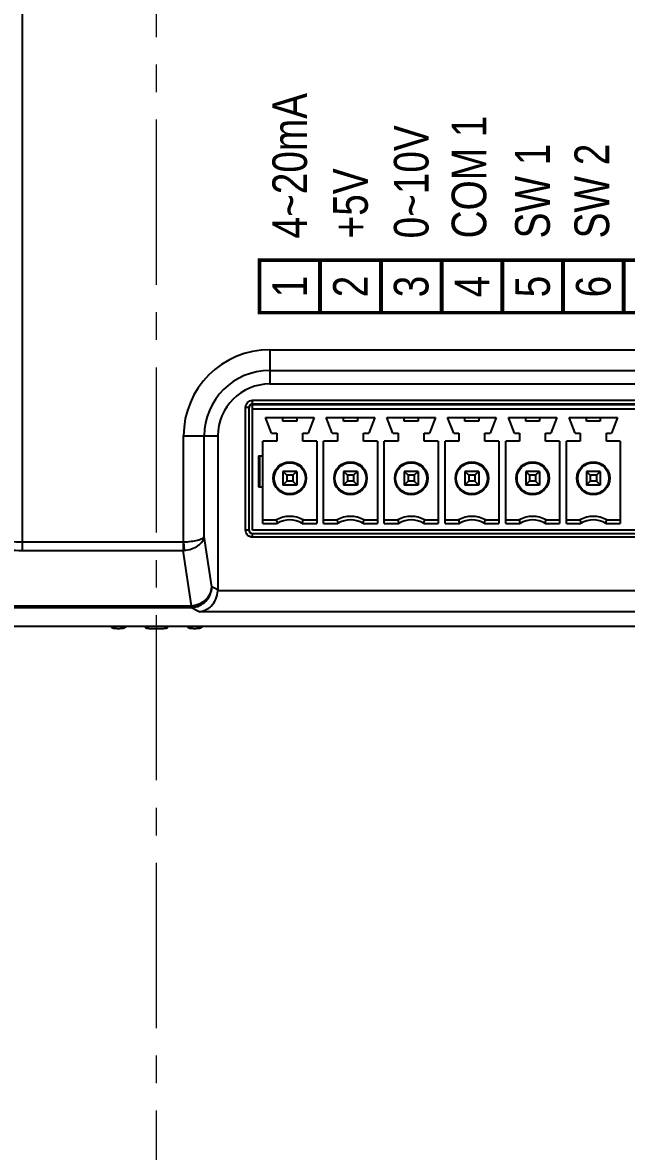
# Model space of a CAD drawing. Header units: millimetres. Extents: x 5329 to 6973, y -914 to -356.
# Drawn here: x 6530.7 to 6565.5, y -560.3 to -495.2 of the extents above; entities that cross this region are included whole.
import ezdxf

# ---------------------------------------------------------------- set-up
doc = ezdxf.new("R2010")
doc.units = ezdxf.units.MM
doc.linetypes.add('CENTER', pattern=[17.8, 10.75, -2.35, 2.35, -2.35])
doc.linetypes.add('CENTER2', pattern=[28.575, 19.05, -3.175, 3.175, -3.175])
doc.layers.get('0').update_dxf_attribs({"linetype": 'CONTINUOUS'})
doc.layers.add('3', color=112, linetype='CENTER', lineweight=15)
doc.styles.get("Standard").update_dxf_attribs({"font": 'gulim.ttc', "width": 0.8, "height": 2})

msp = doc.modelspace()

# ---------------------------------------------------------------- linework, layer by layer
at = {"color": 7, "linetype": 'Continuous'}
for p, q in [((6530.721, -525.659), (6530.721, -437.441)), ((6544.976, -514.086), (6596.276, -514.086)), ((6544.976, -514.086), (6544.976, -516.06)), ((6544.976, -515.279), (6596.276, -515.279)), ((6544.976, -516.06), (6596.276, -516.06)), ((6543.579, -517.403), (6543.779, -517.403)), ((6543.579, -524.496), (6543.579, -517.403)), ((6543.779, -524.496), (6543.779, -517.403)), ((6597.276, -517.26), (6543.976, -517.26)), ((6543.976, -524.5), (6543.976, -517.26)), ((6543.976, -517.5), (6597.276, -517.5)), ((6543.979, -517.003), (6597.272, -517.003)), ((6543.979, -517.203), (6543.979, -517.003)), ((6543.979, -517.203), (6597.272, -517.203)), ((6544.726, -518), (6547.526, -518)), ((6545.076, -518.9), (6544.726, -518)), ((6545.726, -518.2), (6545.726, -518)), ((6546.526, -518.2), (6545.726, -518.2)), ((6546.526, -518), (6546.526, -518.2)), ((6547.526, -518), (6547.176, -518.9)), ((6548.226, -518), (6551.026, -518)), ((6548.576, -518.9), (6548.226, -518)), ((6549.226, -518.2), (6549.226, -518)), ((6550.026, -518.2), (6549.226, -518.2)), ((6550.026, -518), (6550.026, -518.2)), ((6551.026, -518), (6550.676, -518.9)), ((6551.726, -518), (6554.526, -518)), ((6552.076, -518.9), (6551.726, -518)), ((6552.726, -518.2), (6552.726, -518)), ((6553.526, -518.2), (6552.726, -518.2)), ((6553.526, -518), (6553.526, -518.2)), ((6554.526, -518), (6554.176, -518.9)), ((6555.226, -518), (6558.026, -518)), ((6555.576, -518.9), (6555.226, -518)), ((6556.226, -518.2), (6556.226, -518)), ((6557.026, -518.2), (6556.226, -518.2)), ((6557.026, -518), (6557.026, -518.2)), ((6558.026, -518), (6557.676, -518.9)), ((6558.726, -518), (6561.526, -518)), ((6559.076, -518.9), (6558.726, -518)), ((6559.726, -518.2), (6559.726, -518)), ((6560.526, -518.2), (6559.726, -518.2)), ((6560.526, -518), (6560.526, -518.2)), ((6561.526, -518), (6561.176, -518.9)), ((6562.226, -518), (6565.026, -518)), ((6562.576, -518.9), (6562.226, -518)), ((6563.226, -518.2), (6563.226, -518)), ((6564.026, -518.2), (6563.226, -518.2)), ((6564.026, -518), (6564.026, -518.2)), ((6565.026, -518), (6564.676, -518.9)), ((6540.002, -519.06), (6541.976, -519.06)), ((6540.002, -525.166), (6540.002, -519.06)), ((6541.195, -524.855), (6541.195, -519.06)), ((6541.976, -519.06), (6541.976, -527.937)), ((6545.376, -519.35), (6544.576, -519.35)), ((6544.576, -524.1), (6544.576, -519.35)), ((6545.076, -518.9), (6545.376, -518.9)), ((6545.376, -518.9), (6545.376, -519.35)), ((6546.876, -518.9), (6547.176, -518.9)), ((6546.876, -519.35), (6546.876, -518.9)), ((6547.676, -519.35), (6546.876, -519.35)), ((6547.676, -519.35), (6547.676, -524.1)), ((6548.876, -519.35), (6548.076, -519.35)), ((6548.076, -524.1), (6548.076, -519.35)), ((6548.576, -518.9), (6548.876, -518.9)), ((6548.876, -518.9), (6548.876, -519.35)), ((6550.376, -518.9), (6550.676, -518.9)), ((6550.376, -519.35), (6550.376, -518.9)), ((6551.176, -519.35), (6550.376, -519.35)), ((6551.176, -519.35), (6551.176, -524.1)), ((6552.376, -519.35), (6551.576, -519.35)), ((6551.576, -524.1), (6551.576, -519.35)), ((6552.076, -518.9), (6552.376, -518.9)), ((6552.376, -518.9), (6552.376, -519.35)), ((6553.876, -518.9), (6554.176, -518.9)), ((6553.876, -519.35), (6553.876, -518.9)), ((6554.676, -519.35), (6553.876, -519.35)), ((6554.676, -519.35), (6554.676, -524.1)), ((6555.876, -519.35), (6555.076, -519.35)), ((6555.076, -524.1), (6555.076, -519.35)), ((6555.576, -518.9), (6555.876, -518.9)), ((6555.876, -518.9), (6555.876, -519.35)), ((6557.376, -518.9), (6557.676, -518.9)), ((6557.376, -519.35), (6557.376, -518.9)), ((6558.176, -519.35), (6557.376, -519.35)), ((6558.176, -519.35), (6558.176, -524.1)), ((6559.376, -519.35), (6558.576, -519.35)), ((6558.576, -524.1), (6558.576, -519.35)), ((6559.076, -518.9), (6559.376, -518.9)), ((6559.376, -518.9), (6559.376, -519.35)), ((6560.876, -518.9), (6561.176, -518.9)), ((6560.876, -519.35), (6560.876, -518.9)), ((6561.676, -519.35), (6560.876, -519.35)), ((6561.676, -519.35), (6561.676, -524.1)), ((6562.876, -519.35), (6562.076, -519.35)), ((6562.076, -524.1), (6562.076, -519.35)), ((6562.576, -518.9), (6562.876, -518.9)), ((6562.876, -518.9), (6562.876, -519.35)), ((6564.376, -518.9), (6564.676, -518.9)), ((6564.376, -519.35), (6564.376, -518.9)), ((6565.176, -519.35), (6564.376, -519.35)), ((6565.176, -519.35), (6565.176, -524.1)), ((6544.326, -520.2), (6544.576, -520.2)), ((6544.326, -520.2), (6544.326, -522)), ((6544.407, -522), (6544.407, -520.2)), ((6546.526, -521.1), (6545.726, -521.1)), ((6545.951, -521.325), (6545.726, -521.1)), ((6545.726, -521.1), (6545.726, -521.9)), ((6546.301, -521.325), (6545.951, -521.325)), ((6545.951, -521.325), (6545.951, -521.675)), ((6546.526, -521.1), (6546.301, -521.325)), ((6546.301, -521.325), (6546.301, -521.675)), ((6546.526, -521.1), (6546.526, -521.9)), ((6550.026, -521.1), (6549.226, -521.1)), ((6549.451, -521.325), (6549.226, -521.1)), ((6549.226, -521.1), (6549.226, -521.9)), ((6549.801, -521.325), (6549.451, -521.325)), ((6549.451, -521.325), (6549.451, -521.675)), ((6550.026, -521.1), (6549.801, -521.325)), ((6549.801, -521.325), (6549.801, -521.675)), ((6550.026, -521.1), (6550.026, -521.9)), ((6553.526, -521.1), (6552.726, -521.1)), ((6552.951, -521.325), (6552.726, -521.1)), ((6552.726, -521.1), (6552.726, -521.9)), ((6553.301, -521.325), (6552.951, -521.325)), ((6552.951, -521.325), (6552.951, -521.675)), ((6553.526, -521.1), (6553.301, -521.325)), ((6553.301, -521.325), (6553.301, -521.675)), ((6553.526, -521.1), (6553.526, -521.9)), ((6557.026, -521.1), (6556.226, -521.1)), ((6556.451, -521.325), (6556.226, -521.1)), ((6556.226, -521.1), (6556.226, -521.9)), ((6556.801, -521.325), (6556.451, -521.325)), ((6556.451, -521.325), (6556.451, -521.675)), ((6557.026, -521.1), (6556.801, -521.325)), ((6556.801, -521.325), (6556.801, -521.675)), ((6557.026, -521.1), (6557.026, -521.9)), ((6560.526, -521.1), (6559.726, -521.1)), ((6559.951, -521.325), (6559.726, -521.1)), ((6559.726, -521.1), (6559.726, -521.9)), ((6560.301, -521.325), (6559.951, -521.325)), ((6559.951, -521.325), (6559.951, -521.675)), ((6560.526, -521.1), (6560.301, -521.325)), ((6560.301, -521.325), (6560.301, -521.675)), ((6560.526, -521.1), (6560.526, -521.9)), ((6564.026, -521.1), (6563.226, -521.1)), ((6563.451, -521.325), (6563.226, -521.1)), ((6563.226, -521.1), (6563.226, -521.9)), ((6563.801, -521.325), (6563.451, -521.325)), ((6563.451, -521.325), (6563.451, -521.675)), ((6564.026, -521.1), (6563.801, -521.325)), ((6563.801, -521.325), (6563.801, -521.675)), ((6564.026, -521.1), (6564.026, -521.9)), ((6544.326, -522), (6544.576, -522)), ((6545.726, -521.9), (6545.951, -521.675)), ((6546.526, -521.9), (6545.726, -521.9)), ((6546.301, -521.675), (6545.951, -521.675)), ((6546.301, -521.675), (6546.526, -521.9)), ((6549.226, -521.9), (6549.451, -521.675)), ((6550.026, -521.9), (6549.226, -521.9)), ((6549.801, -521.675), (6549.451, -521.675)), ((6549.801, -521.675), (6550.026, -521.9)), ((6552.726, -521.9), (6552.951, -521.675)), ((6553.526, -521.9), (6552.726, -521.9)), ((6553.301, -521.675), (6552.951, -521.675)), ((6553.301, -521.675), (6553.526, -521.9)), ((6556.226, -521.9), (6556.451, -521.675)), ((6557.026, -521.9), (6556.226, -521.9)), ((6556.801, -521.675), (6556.451, -521.675)), ((6556.801, -521.675), (6557.026, -521.9)), ((6559.726, -521.9), (6559.951, -521.675)), ((6560.526, -521.9), (6559.726, -521.9)), ((6560.301, -521.675), (6559.951, -521.675)), ((6560.301, -521.675), (6560.526, -521.9)), ((6563.226, -521.9), (6563.451, -521.675)), ((6564.026, -521.9), (6563.226, -521.9)), ((6563.801, -521.675), (6563.451, -521.675)), ((6563.801, -521.675), (6564.026, -521.9)), ((6544.576, -523.9), (6545.351, -523.9)), ((6546.9, -523.9), (6547.676, -523.9)), ((6548.076, -523.9), (6548.851, -523.9)), ((6550.4, -523.9), (6551.176, -523.9)), ((6551.576, -523.9), (6552.351, -523.9)), ((6553.9, -523.9), (6554.676, -523.9)), ((6555.076, -523.9), (6555.851, -523.9)), ((6557.4, -523.9), (6558.176, -523.9)), ((6558.576, -523.9), (6559.351, -523.9)), ((6560.9, -523.9), (6561.676, -523.9)), ((6562.076, -523.9), (6562.851, -523.9)), ((6564.4, -523.9), (6565.176, -523.9)), ((6543.779, -524.496), (6543.579, -524.496)), ((6597.276, -524.5), (6543.976, -524.5)), ((6597.272, -524.696), (6543.979, -524.696)), ((6543.979, -524.896), (6543.979, -524.696)), ((6544.576, -524.1), (6545.405, -524.1)), ((6546.847, -524.1), (6547.676, -524.1)), ((6548.076, -524.1), (6548.905, -524.1)), ((6550.347, -524.1), (6551.176, -524.1)), ((6551.576, -524.1), (6552.405, -524.1)), ((6553.847, -524.1), (6554.676, -524.1)), ((6555.076, -524.1), (6555.905, -524.1)), ((6557.347, -524.1), (6558.176, -524.1)), ((6558.576, -524.1), (6559.405, -524.1)), ((6560.847, -524.1), (6561.676, -524.1)), ((6562.076, -524.1), (6562.905, -524.1)), ((6564.347, -524.1), (6565.176, -524.1)), ((6530.721, -525.167), (6539.975, -525.167)), ((6539.975, -525.167), (6539.975, -525.659)), ((6540.002, -525.166), (6540.029, -525.656)), ((6541.632, -527.766), (6541.195, -524.855)), ((6597.272, -524.896), (6543.979, -524.896)), ((6530.721, -525.659), (6539.975, -525.659)), ((6540.454, -528.847), (6539.975, -525.659)), ((6541.976, -527.937), (6541.632, -527.766)), ((6599.277, -527.994), (6541.975, -527.994)), ((6455.059, -528.848), (6540.421, -528.848)), ((6455.059, -528.956), (6540.421, -528.956)), ((6540.421, -528.848), (6540.421, -528.956)), ((6540.895, -529.192), (6540.421, -528.956)), ((6600.356, -529.192), (6540.895, -529.192)), ((6640.747, -530.05), (6436.146, -530.05)), ((6535.809, -530.05), (6535.825, -530.067)), ((6535.825, -530.067), (6535.856, -530.092)), ((6535.856, -530.092), (6535.89, -530.113)), ((6535.89, -530.113), (6535.925, -530.128)), ((6535.925, -530.128), (6535.96, -530.139)), ((6535.96, -530.139), (6535.993, -530.146)), ((6535.993, -530.146), (6536.019, -530.148)), ((6536.019, -530.148), (6536.047, -530.15)), ((6536.047, -530.15), (6536.081, -530.152)), ((6536.081, -530.152), (6536.121, -530.153)), ((6536.121, -530.153), (6536.169, -530.154)), ((6536.169, -530.154), (6536.22, -530.154)), ((6536.22, -530.154), (6536.271, -530.154)), ((6536.271, -530.154), (6536.318, -530.154)), ((6536.318, -530.154), (6536.36, -530.153)), ((6536.36, -530.153), (6536.397, -530.152)), ((6536.397, -530.152), (6536.428, -530.151)), ((6536.428, -530.151), (6536.454, -530.15)), ((6536.454, -530.15), (6536.477, -530.148)), ((6536.477, -530.148), (6536.5, -530.145)), ((6536.5, -530.145), (6536.529, -530.14)), ((6536.529, -530.14), (6536.562, -530.13)), ((6536.562, -530.13), (6536.597, -530.115)), ((6536.597, -530.115), (6536.633, -530.094)), ((6536.633, -530.094), (6536.667, -530.067)), ((6536.667, -530.067), (6536.683, -530.05)), ((6537.759, -530.05), (6537.772, -530.065)), ((6537.772, -530.065), (6537.812, -530.096)), ((6537.812, -530.096), (6537.852, -530.119)), ((6537.852, -530.119), (6537.891, -530.134)), ((6537.891, -530.134), (6537.925, -530.143)), ((6537.925, -530.143), (6537.951, -530.148)), ((6537.951, -530.148), (6537.975, -530.151)), ((6537.975, -530.151), (6538, -530.153)), ((6538, -530.153), (6538.027, -530.154)), ((6538.027, -530.154), (6538.06, -530.156)), ((6538.06, -530.156), (6538.097, -530.158)), ((6538.097, -530.158), (6538.138, -530.159)), ((6538.138, -530.159), (6538.183, -530.16)), ((6538.183, -530.16), (6538.232, -530.161)), ((6538.232, -530.161), (6538.285, -530.162)), ((6538.285, -530.162), (6538.342, -530.162)), ((6538.342, -530.162), (6538.403, -530.163)), ((6538.403, -530.163), (6538.468, -530.163)), ((6538.468, -530.163), (6538.535, -530.162)), ((6538.535, -530.162), (6538.601, -530.162)), ((6538.601, -530.162), (6538.665, -530.161)), ((6538.665, -530.161), (6538.723, -530.16)), ((6538.723, -530.16), (6538.775, -530.158)), ((6538.775, -530.158), (6538.819, -530.157)), ((6538.819, -530.157), (6538.856, -530.155)), ((6538.856, -530.155), (6538.887, -530.153)), ((6538.887, -530.153), (6538.914, -530.151)), ((6538.914, -530.151), (6538.94, -530.148)), ((6538.94, -530.148), (6538.967, -530.143)), ((6538.967, -530.143), (6539.001, -530.134)), ((6539.001, -530.134), (6539.039, -530.119)), ((6539.039, -530.119), (6539.079, -530.097)), ((6539.079, -530.097), (6539.119, -530.065)), ((6539.119, -530.065), (6539.133, -530.05)), ((6540.209, -530.05), (6540.225, -530.067)), ((6540.225, -530.067), (6540.256, -530.092)), ((6540.256, -530.092), (6540.29, -530.113)), ((6540.29, -530.113), (6540.325, -530.128)), ((6540.325, -530.128), (6540.36, -530.139)), ((6540.36, -530.139), (6540.393, -530.146)), ((6540.393, -530.146), (6540.419, -530.148)), ((6540.419, -530.148), (6540.447, -530.15)), ((6540.447, -530.15), (6540.481, -530.152)), ((6540.481, -530.152), (6540.521, -530.153)), ((6540.521, -530.153), (6540.569, -530.154)), ((6540.569, -530.154), (6540.62, -530.154)), ((6540.62, -530.154), (6540.671, -530.154)), ((6540.671, -530.154), (6540.718, -530.154)), ((6540.718, -530.154), (6540.76, -530.153)), ((6540.76, -530.153), (6540.797, -530.152)), ((6540.797, -530.152), (6540.828, -530.151)), ((6540.828, -530.151), (6540.854, -530.15)), ((6540.854, -530.15), (6540.877, -530.148)), ((6540.877, -530.148), (6540.9, -530.145)), ((6540.9, -530.145), (6540.929, -530.14)), ((6540.929, -530.14), (6540.962, -530.13)), ((6540.962, -530.13), (6540.997, -530.115)), ((6540.997, -530.115), (6541.033, -530.094)), ((6541.033, -530.094), (6541.067, -530.067)), ((6541.067, -530.067), (6541.083, -530.05))]:
    msp.add_line(p, q, dxfattribs=at)
at = {"const_width": 0.2, "elevation": 6.261}
msp.add_lwpolyline([(6544.376, -511.948), (6544.376, -508.921), (6596.876, -508.921), (6596.876, -511.948)], close=True, dxfattribs=at)
at = {"const_width": 0.23}
for points, elevation in [([(6547.876, -511.921), (6547.876, -508.921)], 22.2), ([(6551.376, -511.921), (6551.376, -508.921)], 22.2), ([(6554.876, -511.921), (6554.876, -508.921)], 44.4), ([(6558.376, -511.921), (6558.376, -508.921)], 44.4), ([(6561.876, -511.921), (6561.876, -508.921)], 44.4), ([(6565.376, -511.921), (6565.376, -508.921)], 44.4)]:
    msp.add_lwpolyline(points, dxfattribs=dict(at, elevation=elevation))
at = {"extrusion": (-1, 3.06162e-16, 0), "const_width": 0.2, "elevation": -6547.876}
msp.add_lwpolyline([(511.921, 22.2), (508.921, 6.261)], dxfattribs=at)
at = {"color": 7, "linetype": 'Continuous'}
for centre, radius in [((6546.126, -521.5), 0.95), ((6546.126, -521.5), 0.9), ((6549.626, -521.5), 0.95), ((6549.626, -521.5), 0.9), ((6553.126, -521.5), 0.95), ((6553.126, -521.5), 0.9), ((6556.626, -521.5), 0.95), ((6556.626, -521.5), 0.9), ((6560.126, -521.5), 0.95), ((6560.126, -521.5), 0.9), ((6563.626, -521.5), 0.95), ((6563.626, -521.5), 0.9)]:
    msp.add_circle(centre, radius, dxfattribs=at)
for centre, radius, start, end in [((6544.976, -519.06), 4.974, 90, 180), ((6544.976, -519.06), 3.78, 90, 180), ((6544.976, -519.06), 3, 90, 180), ((6546.126, -525.3), 1.6, 61.04507, 118.95558), ((6556.571, -521.006), 11.586, 194.46046, 195.48426), ((6546.126, -525.3), 1.4, 58.99734, 121.0022), ((6535.681, -521.007), 11.586, 344.51615, 345.53997), ((6549.626, -525.3), 1.6, 61.04507, 118.95558), ((6560.071, -521.006), 11.586, 194.46046, 195.48426), ((6549.626, -525.3), 1.4, 58.99734, 121.0022), ((6539.181, -521.007), 11.586, 344.51615, 345.53997), ((6553.126, -525.3), 1.6, 61.04507, 118.95558), ((6563.571, -521.006), 11.586, 194.46046, 195.48426), ((6553.126, -525.3), 1.4, 58.99734, 121.0022), ((6542.681, -521.007), 11.586, 344.51615, 345.53997), ((6556.626, -525.3), 1.6, 61.04507, 118.95558), ((6567.071, -521.006), 11.586, 194.46046, 195.48426), ((6556.626, -525.3), 1.4, 58.99734, 121.0022), ((6546.181, -521.007), 11.586, 344.51615, 345.53997), ((6560.126, -525.3), 1.6, 61.04507, 118.95558), ((6570.571, -521.006), 11.586, 194.46046, 195.48426), ((6560.126, -525.3), 1.4, 58.99734, 121.0022), ((6549.681, -521.007), 11.586, 344.51615, 345.53997), ((6563.626, -525.3), 1.6, 61.04507, 118.95558), ((6574.071, -521.006), 11.586, 194.46046, 195.48426), ((6563.626, -525.3), 1.4, 58.99734, 121.0022), ((6553.181, -521.007), 11.586, 344.51615, 345.53997), ((6539.975, -524.674), 0.493, 269.99857, 273.1224), ((6540.418, -527.81), 1.146, 270.15334, 273.41778)]:
    msp.add_arc(centre, radius, start, end, dxfattribs=at)
for centre, major_axis, ratio, start_param, end_param in [((6543.992, -517.415), (0.141, -0.141), 0.999695, 2.356347, 3.926839), ((6543.992, -524.484), (0.141, 0.141), 0.999695, 2.356347, 3.926839), ((6540.769, -527.931), (1.081, -0.539), 0.993174, 0.412929, 0.459819)]:
    msp.add_ellipse(centre, major_axis=major_axis, ratio=ratio, start_param=start_param, end_param=end_param, dxfattribs=at)
for points, knots in [([(6543.579, -517.403), (6543.579, -517.301), (6543.665, -517.089), (6543.877, -517.003), (6543.979, -517.003)], [0, 0, 0, 0, 0.499718, 1, 1, 1, 1]), ([(6543.779, -517.403), (6543.779, -517.352), (6543.822, -517.246), (6543.928, -517.203), (6543.979, -517.203)], [0, 0, 0, 0, 0.499718, 1, 1, 1, 1]), ([(6521.48, -520.757), (6521.749, -521.427), (6522.643, -522.766), (6524.72, -524.331), (6527.501, -525.406), (6529.614, -525.658), (6530.721, -525.659)], [0, 0, 0, 0, 0.196749, 0.427271, 0.698394, 1, 1, 1, 1]), ([(6522.057, -520.266), (6522.305, -520.923), (6523.12, -522.24), (6525.052, -523.815), (6527.669, -524.908), (6529.672, -525.167), (6530.721, -525.167)], [0, 0, 0, 0, 0.200551, 0.431539, 0.700783, 1, 1, 1, 1]), ([(6543.979, -524.896), (6543.877, -524.896), (6543.665, -524.811), (6543.579, -524.598), (6543.579, -524.496)], [0, 0, 0, 0, 0.499718, 1, 1, 1, 1]), ([(6543.979, -524.696), (6543.928, -524.696), (6543.822, -524.654), (6543.779, -524.547), (6543.779, -524.496)], [0, 0, 0, 0, 0.499718, 1, 1, 1, 1]), ([(6540.002, -525.166), (6540.148, -525.162), (6540.419, -525.143), (6540.783, -525.078), (6541.039, -524.995), (6541.175, -524.906), (6541.195, -524.855)], [0, 0, 0, 0, 0.346624, 0.647698, 0.869546, 1, 1, 1, 1]), ([(6540.029, -525.656), (6540.176, -525.646), (6540.457, -525.591), (6540.825, -525.416), (6541.092, -525.169), (6541.183, -524.956), (6541.195, -524.855)], [0, 0, 0, 0, 0.29172, 0.562236, 0.797662, 1, 1, 1, 1]), ([(6540.454, -528.847), (6540.748, -528.831), (6541.196, -528.648), (6541.55, -528.182), (6541.625, -527.903), (6541.632, -527.766)], [0, 0, 0, 0, 0.513043, 0.761544, 1, 1, 1, 1]), ([(6540.486, -528.954), (6540.782, -528.936), (6541.378, -528.665), (6541.626, -528.06), (6541.632, -527.766)], [0, 0, 0, 0, 0.502109, 1, 1, 1, 1]), ([(6540.895, -529.192), (6541.147, -529.178), (6541.716, -528.906), (6541.959, -528.315), (6541.975, -527.994)], [0, 0, 0, 0, 0.439607, 1, 1, 1, 1]), ([(6540.454, -528.847), (6540.458, -528.872), (6540.467, -528.906), (6540.476, -528.947), (6540.486, -528.954)], [0, 0, 0, 0, 0.68554, 1, 1, 1, 1])]:
    msp.add_open_spline(points, degree=3, knots=knots, dxfattribs=at)
for points in [[(6539.975, -525.659), (6539.993, -525.658), (6540.011, -525.658), (6540.029, -525.656)], [(6540.421, -528.848), (6540.432, -528.848), (6540.443, -528.848), (6540.453, -528.846)]]:
    msp.add_open_spline(points, degree=3, dxfattribs=at)
at = {"layer": '3', "linetype": 'CENTER2', "ltscale": 0.5}
msp.add_line((6538.446, -796.091), (6538.446, -387.103), dxfattribs=at)

# ---------------------------------------------------------------- texts
at = {"color": 7, "char_height": 2, "attachment_point": 1, "rotation": 90}
for s, insert, width, line_spacing_factor in [('{\\fArial|b0|i0|c0|p34;4~20mA}', (6545.121, -507.665, 9.231), 1.5, 2), ('{\\fArial|b0|i0|c0|p34;0~10V}', (6552.126, -507.665, 9.231), 1.5, 1.35), ('{\\fArial|b0|i0|c0|p34;COM 1}', (6555.457, -507.665, 9.231), 10.48349, 1.35), ('{\\fArial|b0|i0|c0|p34;SW 1}', (6559.119, -507.665, 22.2), 15.94454, 1.35), ('{\\fArial|b0|i0|c0|p34;SW 2}', (6562.539, -507.665, 22.2), 17.92818, 1.35), ('{\\fArial|b0|i0|c0|p34;+5V }', (6548.626, -507.665, 9.231), 13.6175, 1.35), ('{\\fArial|b0|i0|c0|p34;1}', (6545.123, -511.063), 13.76704, 0.7), ('{\\fArial|b0|i0|c0|p34;2}', (6548.623, -511.063), 13.76704, 0.7), ('{\\fArial|b0|i0|c0|p34;3}', (6552.123, -511.063, 22.2), 13.76704, 0.7), ('{\\fArial|b0|i0|c0|p34;4}', (6555.623, -511.063, 22.2), 13.76704, 0.7), ('{\\fArial|b0|i0|c0|p34;5}', (6559.123, -511.063, 22.2), 13.76704, 0.7), ('{\\fArial|b0|i0|c0|p34;6}', (6562.623, -511.063, 22.2), 13.76704, 0.7)]:
    msp.add_mtext(s, dxfattribs=dict(at, insert=insert, width=width, line_spacing_factor=line_spacing_factor))

doc.saveas('drawing.dxf')
